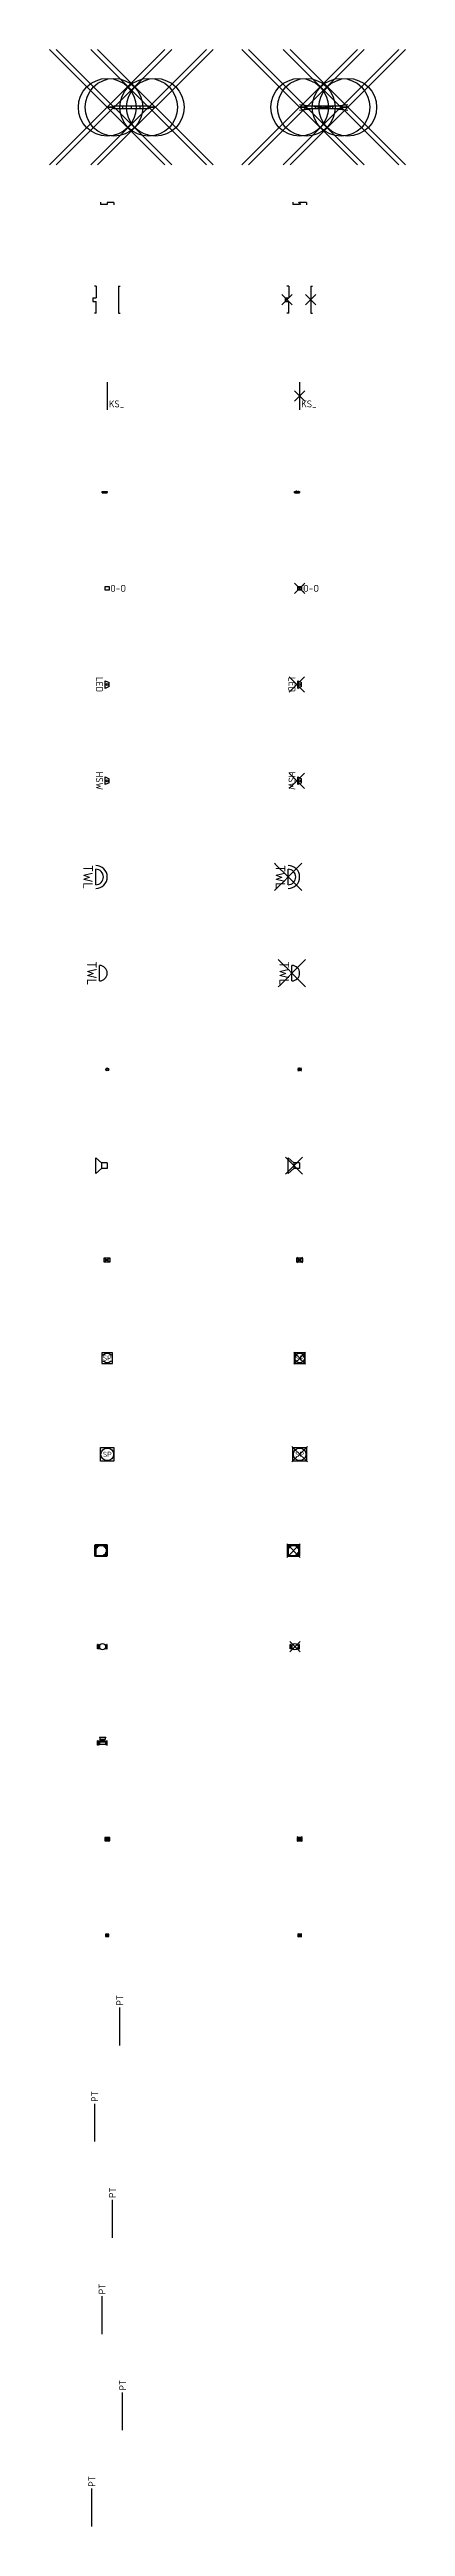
# Model space of a CAD drawing. Header units: metres. Extents: x -3 to 16, y 4 to 533.
# Drawn here: x -3 to 15.5, y 404.3 to 533 of the extents above; entities that cross this region are included whole.
import ezdxf

# ---------------------------------------------------------------- set-up
doc = ezdxf.new("R2010")
doc.units = ezdxf.units.M
doc.header["$PDMODE"] = 35
doc.header["$PDSIZE"] = 3
doc.styles.add('NLCS-ISO', font='NLCS-ISO.ttf')

# ---------------------------------------------------------------- blocks, each defined once
blk = doc.blocks.new('SIS-PUNTTONG_R100_LINKS')
blk.add_line((-0.8, -0.72), (-0.8, 1.25))
at = {"insert": (-0.8, 1.35), "char_height": 0.36, "attachment_point": 4, "rotation": 90, "line_spacing_factor": 0.85, "style": 'NLCS-ISO', "bg_fill": 3, "box_fill_scale": 1.0015, "bg_fill_color": 7, "bg_fill_transparency": 0}
blk.add_mtext('PT', dxfattribs=at)
blk = doc.blocks.new('SIS-PUNTTONG_R100_RECHTS')
blk.add_line((0.8, -0.72), (0.8, 1.25))
at = {"insert": (0.8, 1.35), "char_height": 0.36, "attachment_point": 4, "rotation": 90, "line_spacing_factor": 0.85, "style": 'NLCS-ISO', "bg_fill": 3, "box_fill_scale": 1.0015, "bg_fill_color": 7, "bg_fill_transparency": 0}
blk.add_mtext('PT', dxfattribs=at)
blk = doc.blocks.new('SIS-PUNTTONG_R25_LINKS')
blk.add_line((-0.27, -0.72), (-0.27, 1.25))
at = {"insert": (-0.27, 1.35), "char_height": 0.36, "attachment_point": 4, "rotation": 90, "line_spacing_factor": 0.85, "style": 'NLCS-ISO', "bg_fill": 3, "box_fill_scale": 1.0015, "bg_fill_color": 7, "bg_fill_transparency": 0}
blk.add_mtext('PT', dxfattribs=at)
blk = doc.blocks.new('SIS-PUNTTONG_R25_RECHTS')
blk.add_line((0.27, -0.72), (0.27, 1.25))
at = {"insert": (0.27, 1.35), "char_height": 0.36, "attachment_point": 4, "rotation": 90, "line_spacing_factor": 0.85, "style": 'NLCS-ISO', "bg_fill": 3, "box_fill_scale": 1.0015, "bg_fill_color": 7, "bg_fill_transparency": 0}
blk.add_mtext('PT', dxfattribs=at)
blk = doc.blocks.new('SIS-PUNTTONG_R50_LINKS')
blk.add_line((-0.65, -0.72), (-0.65, 1.25))
at = {"insert": (-0.65, 1.35), "char_height": 0.36, "attachment_point": 4, "rotation": 90, "line_spacing_factor": 0.85, "style": 'NLCS-ISO', "bg_fill": 3, "box_fill_scale": 1.0015, "bg_fill_color": 7, "bg_fill_transparency": 0}
blk.add_mtext('PT', dxfattribs=at)
blk = doc.blocks.new('SIS-PUNTTONG_R50_RECHTS')
blk.add_line((0.65, -0.72), (0.65, 1.25))
at = {"insert": (0.65, 1.35), "char_height": 0.36, "attachment_point": 4, "rotation": 90, "line_spacing_factor": 0.85, "style": 'NLCS-ISO', "bg_fill": 3, "box_fill_scale": 1.0015, "bg_fill_color": 7, "bg_fill_transparency": 0}
blk.add_mtext('PT', dxfattribs=at)
blk = doc.blocks.new('SIS-PUT_ONTSTOPPING_110MM')
for points in [[(-0.05, 0.03, 0.148069), (-0.06, 0, 0.148069), (-0.05, -0.03), (0, 0)], [(0, 0), (0.05, -0.03, 0.148069), (0.06, 0, 0.148069), (0.05, 0.03)]]:
    blk.add_hatch(color=256).paths.add_polyline_path(points)
for p, q in [((0.05, 0.03), (-0.05, -0.03)), ((-0.05, 0.03), (0.05, -0.03))]:
    blk.add_line(p, q)
at = {"flags": 128}
blk.add_lwpolyline([(-0.09, -0.06), (0.09, -0.06), (0.09, 0.06), (-0.09, 0.06)], close=True, dxfattribs=at)
blk.add_circle((0, 0), 0.0577)
blk = doc.blocks.new('SIS-PUT_ONTSTOPPING_160MM')
for points in [[(-0.07, 0.05, 0.148069), (-0.08, 0, 0.148069), (-0.07, -0.05), (0, 0)], [(0, 0), (0.07, -0.05, 0.148069), (0.08, 0, 0.148069), (0.07, 0.05)]]:
    blk.add_hatch(color=256).paths.add_polyline_path(points)
for p, q in [((0.07, 0.05), (-0.07, -0.05)), ((-0.07, 0.05), (0.07, -0.05))]:
    blk.add_line(p, q)
at = {"flags": 128}
blk.add_lwpolyline([(-0.13, -0.08), (0.13, -0.08), (0.13, 0.08), (-0.13, 0.08)], close=True, dxfattribs=at)
blk.add_circle((0, 0), 0.084)
blk = doc.blocks.new('SIS-PUT_PK315-D')
for p, q in [((-0.5, -0.11), (-0.5, 0.11)), ((-0.48, 0.11), (-0.5, 0.11)), ((-0.48, -0.11), (-0.48, 0.11)), ((-0.48, 0.11), (-0.46, 0.09)), ((-0.46, -0.09), (-0.46, 0.09)), ((-0.46, 0.09), (-0.41, 0.09)), ((-0.41, 0.3), (-0.08, 0.3)), ((-0.41, 0.3), (-0.41, 0.28)), ((-0.41, 0.28), (-0.08, 0.28)), ((-0.41, 0.09), (-0.41, -0.09)), ((-0.41, 0.09), (-0.4, 0.08)), ((-0.37, 0.08), (-0.4, 0.08)), ((-0.4, 0.08), (-0.4, -0.08)), ((-0.39, 0.28), (-0.39, 0.17)), ((-0.39, 0.17), (-0.11, 0.17)), ((-0.37, 0.08), (-0.37, 0.17)), ((-0.37, 0.08), (-0.36, 0.05)), ((-0.36, 0.1), (-0.14, 0.1)), ((-0.36, 0.1), (-0.14, 0.1)), ((-0.36, 0.05), (-0.13, 0.05)), ((-0.12, 0.08), (-0.13, 0.05)), ((-0.12, 0.08), (-0.12, 0.17)), ((-0.09, 0.08), (-0.12, 0.08)), ((-0.11, 0.28), (-0.11, 0.17)), ((-0.08, 0.09), (-0.09, 0.08)), ((-0.09, 0.08), (-0.09, -0.08)), ((-0.08, 0.3), (-0.08, 0.28)), ((-0.08, 0.09), (-0.08, -0.09)), ((-0.08, 0.09), (-0.04, 0.09)), ((-0.02, 0.11), (-0.04, 0.09)), ((-0.04, -0.09), (-0.04, 0.09)), ((-0.02, -0.11), (-0.02, 0.11)), ((0, 0.11), (-0.02, 0.11)), ((0, -0.11), (0, 0.11)), ((-0.48, -0.11), (-0.5, -0.11)), ((-0.48, -0.11), (-0.46, -0.09)), ((-0.46, -0.09), (-0.41, -0.09)), ((-0.41, -0.09), (-0.4, -0.08)), ((-0.09, -0.08), (-0.4, -0.08)), ((-0.08, -0.09), (-0.09, -0.08)), ((-0.08, -0.08), (-0.08, -0.09)), ((-0.08, -0.09), (-0.04, -0.09)), ((-0.02, -0.11), (-0.04, -0.09)), ((-0.02, -0.11), (0, -0.11))]:
    blk.add_line(p, q)
at = {"flags": 128}
for points in [[(-0.36, 0.1), (-0.36, 0.09), (-0.36, 0.07), (-0.36, 0.05)], [(-0.14, 0.1), (-0.13, 0.09), (-0.13, 0.07), (-0.13, 0.05)]]:
    blk.add_lwpolyline(points, dxfattribs=at)
at = {"extrusion": (0, 0, -1)}
blk.add_arc((0.25, 0.01), 0.146, 41.1121, 138.8879, dxfattribs=at)
blk = doc.blocks.new('SIS-PUT_PK315')
for p, q in [((-0.5, -0.11), (-0.5, 0.11)), ((-0.48, 0.11), (-0.5, 0.11)), ((-0.48, -0.11), (-0.48, 0.11)), ((-0.48, 0.11), (-0.46, 0.09)), ((-0.46, -0.09), (-0.46, 0.09)), ((-0.46, 0.09), (-0.41, 0.09)), ((-0.41, 0.09), (-0.41, -0.08)), ((-0.41, 0.09), (-0.4, 0.08)), ((-0.39, 0.08), (-0.4, 0.08)), ((-0.4, 0.08), (-0.4, 0.06)), ((-0.09, 0.08), (-0.1, 0.08)), ((-0.08, 0.09), (-0.09, 0.08)), ((-0.09, 0.08), (-0.09, 0.06)), ((-0.08, 0.09), (-0.08, -0.09)), ((-0.08, 0.09), (-0.04, 0.09)), ((-0.02, 0.11), (-0.04, 0.09)), ((-0.04, -0.09), (-0.04, 0.09)), ((-0.02, -0.11), (-0.02, 0.11)), ((0, 0.11), (-0.02, 0.11)), ((0, -0.11), (0, 0.11)), ((-0.48, -0.11), (-0.5, -0.11)), ((-0.48, -0.11), (-0.46, -0.09)), ((-0.46, -0.09), (-0.41, -0.09)), ((-0.41, -0.08), (-0.41, -0.09)), ((-0.41, -0.09), (-0.4, -0.08)), ((-0.4, -0.06), (-0.4, -0.08)), ((-0.39, -0.08), (-0.4, -0.08)), ((-0.09, -0.08), (-0.1, -0.08)), ((-0.09, -0.06), (-0.09, -0.08)), ((-0.08, -0.09), (-0.09, -0.08)), ((-0.08, -0.08), (-0.08, -0.09)), ((-0.08, -0.09), (-0.04, -0.09)), ((-0.02, -0.11), (-0.04, -0.09)), ((-0.02, -0.11), (0, -0.11))]:
    blk.add_line(p, q)
blk.add_circle((-0.25, 0), 0.165)
blk = doc.blocks.new('SIS-PUT_PK315_AFDICHTING')
for p, q in [((-0.64, 0.28), (-0.61, 0.32)), ((-0.64, -0.29), (-0.64, 0.28)), ((-0.61, 0.32), (-0.04, 0.32)), ((-0.58, 0.26), (-0.59, 0.27)), ((-0.05, 0.26), (-0.05, 0.27)), ((-0.04, 0.32), (0, 0.29)), ((0, 0.29), (0, -0.28)), ((-0.6, -0.32), (-0.64, -0.29)), ((-0.03, -0.32), (-0.6, -0.32)), ((-0.58, -0.27), (-0.59, -0.27)), ((-0.05, -0.27), (-0.05, -0.27)), ((0, -0.28), (-0.03, -0.32))]:
    blk.add_line(p, q)
at = {"flags": 128}
for points in [[(-0.05, 0.27), (-0.05, -0.27), (-0.59, -0.27), (-0.59, 0.27)], [(-0.56, 0.26), (-0.56, 0.24), (-0.58, 0.24), (-0.58, 0.26)], [(-0.05, 0.26), (-0.05, -0.27), (-0.58, -0.27), (-0.58, 0.26)], [(-0.56, 0.23), (-0.56, 0.2), (-0.58, 0.2), (-0.58, 0.23)], [(-0.56, 0.2), (-0.56, 0.17), (-0.58, 0.17), (-0.58, 0.2)], [(-0.56, 0.16), (-0.56, 0.14), (-0.58, 0.14), (-0.58, 0.16)], [(-0.56, 0.13), (-0.56, 0.1), (-0.58, 0.1), (-0.58, 0.13)], [(-0.52, 0.26), (-0.52, 0.24), (-0.55, 0.24), (-0.55, 0.26)], [(-0.52, 0.23), (-0.52, 0.2), (-0.55, 0.2), (-0.55, 0.23)], [(-0.52, 0.2), (-0.52, 0.17), (-0.55, 0.17), (-0.55, 0.2)], [(-0.52, 0.16), (-0.52, 0.14), (-0.55, 0.14), (-0.55, 0.16)], [(-0.49, 0.26), (-0.49, 0.24), (-0.52, 0.24), (-0.52, 0.26)], [(-0.49, 0.23), (-0.49, 0.2), (-0.52, 0.2), (-0.52, 0.23)], [(-0.46, 0.26), (-0.46, 0.24), (-0.48, 0.24), (-0.48, 0.26)], [(-0.46, 0.23), (-0.46, 0.2), (-0.48, 0.2), (-0.48, 0.23)], [(-0.16, 0.26), (-0.16, 0.24), (-0.18, 0.24), (-0.18, 0.26)], [(-0.12, 0.26), (-0.12, 0.24), (-0.15, 0.24), (-0.15, 0.26)], [(-0.12, 0.23), (-0.12, 0.2), (-0.15, 0.2), (-0.15, 0.23)], [(-0.09, 0.26), (-0.09, 0.24), (-0.11, 0.24), (-0.11, 0.26)], [(-0.09, 0.23), (-0.09, 0.2), (-0.11, 0.2), (-0.11, 0.23)], [(-0.09, 0.2), (-0.09, 0.17), (-0.11, 0.17), (-0.11, 0.2)], [(-0.06, 0.26), (-0.06, 0.24), (-0.08, 0.24), (-0.08, 0.26)], [(-0.06, 0.23), (-0.06, 0.2), (-0.08, 0.2), (-0.08, 0.23)], [(-0.06, 0.2), (-0.06, 0.17), (-0.08, 0.17), (-0.08, 0.2)], [(-0.06, 0.16), (-0.06, 0.14), (-0.08, 0.14), (-0.08, 0.16)], [(-0.06, 0.13), (-0.06, 0.1), (-0.08, 0.1), (-0.08, 0.13)], [(-0.16, -0.24), (-0.16, -0.26), (-0.18, -0.26), (-0.18, -0.24)], [(-0.12, -0.21), (-0.12, -0.23), (-0.15, -0.23), (-0.15, -0.21)], [(-0.12, -0.24), (-0.12, -0.26), (-0.15, -0.26), (-0.15, -0.24)], [(-0.09, -0.17), (-0.09, -0.2), (-0.11, -0.2), (-0.11, -0.17)], [(-0.09, -0.21), (-0.09, -0.23), (-0.11, -0.23), (-0.11, -0.21)], [(-0.09, -0.24), (-0.09, -0.26), (-0.11, -0.26), (-0.11, -0.24)], [(-0.06, -0.1), (-0.06, -0.13), (-0.08, -0.13), (-0.08, -0.1)], [(-0.06, -0.14), (-0.06, -0.16), (-0.08, -0.16), (-0.08, -0.14)], [(-0.06, -0.17), (-0.06, -0.2), (-0.08, -0.2), (-0.08, -0.17)], [(-0.06, -0.21), (-0.06, -0.23), (-0.08, -0.23), (-0.08, -0.21)], [(-0.06, -0.24), (-0.06, -0.26), (-0.08, -0.26), (-0.08, -0.24)]]:
    blk.add_lwpolyline(points, close=True, dxfattribs=at)
for points in [[(-0.43, 0.24), (-0.45, 0.24), (-0.45, 0.26), (-0.42, 0.26), (-0.42, 0.26)], [(-0.18, 0.21), (-0.18, 0.23), (-0.16, 0.23), (-0.16, 0.2), (-0.18, 0.2)], [(-0.16, 0.2), (-0.16, 0.2), (-0.16, 0.19)], [(-0.15, 0.18), (-0.15, 0.2), (-0.12, 0.2), (-0.12, 0.17), (-0.14, 0.17)], [(-0.13, 0.16), (-0.12, 0.16), (-0.12, 0.16)], [(-0.11, 0.14), (-0.11, 0.16), (-0.09, 0.16), (-0.09, 0.14), (-0.11, 0.14)], [(-0.1, 0.13), (-0.09, 0.13), (-0.09, 0.1), (-0.09, 0.1)], [(-0.08, 0.08), (-0.08, 0.1), (-0.06, 0.1), (-0.06, 0.07), (-0.08, 0.07)], [(-0.08, 0.06), (-0.06, 0.06), (-0.06, 0.04), (-0.07, 0.04)], [(-0.07, 0.03), (-0.06, 0.03), (-0.06, 0), (-0.07, 0)], [(-0.17, -0.21), (-0.16, -0.21), (-0.16, -0.23), (-0.18, -0.23), (-0.18, -0.21)], [(-0.13, -0.17), (-0.12, -0.17), (-0.12, -0.2), (-0.15, -0.2), (-0.15, -0.19)], [(-0.12, -0.16), (-0.12, -0.16), (-0.13, -0.16)], [(-0.11, -0.14), (-0.09, -0.14), (-0.09, -0.16), (-0.11, -0.16), (-0.11, -0.15)], [(-0.09, -0.1), (-0.09, -0.13), (-0.1, -0.13)], [(-0.08, -0.07), (-0.06, -0.07), (-0.06, -0.1), (-0.08, -0.1), (-0.08, -0.08)], [(-0.07, 0), (-0.06, 0), (-0.06, -0.03), (-0.07, -0.03)], [(-0.07, -0.04), (-0.06, -0.04), (-0.06, -0.06), (-0.07, -0.06)]]:
    blk.add_lwpolyline(points, dxfattribs=at)
blk = doc.blocks.new('SIS-PUT_SCHOUW_EK288_700X700')
at = {"flags": 128}
blk.add_lwpolyline([(-0.35, 0.35), (0.35, 0.35), (0.35, -0.35), (-0.35, -0.35)], close=True, dxfattribs=at)
blk.add_circle((0, 0), 0.325)
at = {"insert": (0, 0), "char_height": 0.26, "attachment_point": 5, "line_spacing_factor": 0.85, "style": 'NLCS-ISO', "bg_fill": 3, "box_fill_scale": 1, "bg_fill_color": 7, "bg_fill_transparency": 0}
blk.add_mtext('SP', dxfattribs=at)
blk = doc.blocks.new('SIS-PUT_SCHOUW_EK358_550X550')
at = {"flags": 128}
blk.add_lwpolyline([(-0.28, -0.28), (0.28, -0.28), (0.28, 0.28), (-0.28, 0.28)], close=True, dxfattribs=at)
blk.add_circle((0, 0), 0.25)
at = {"insert": (0, 0), "char_height": 0.26, "attachment_point": 5, "line_spacing_factor": 0.85, "style": 'NLCS-ISO', "bg_fill": 3, "box_fill_scale": 1, "bg_fill_color": 7, "bg_fill_transparency": 0}
blk.add_mtext('SP', dxfattribs=at)
blk = doc.blocks.new('SIS-RAILAANSLUITBAK')
for p, q in [((-0.17, 0.19), (0.16, 0)), ((0.16, 0.19), (-0.17, 0))]:
    blk.add_line(p, q)
at = {"flags": 128}
blk.add_lwpolyline([(-0.17, 0), (0.16, 0), (0.16, 0.19), (-0.17, 0.19)], close=True, dxfattribs=at)
blk = doc.blocks.new('SIS-SEIN_TWI_AKOESTISCHSIGNAALGEVER-SO')
for p, q in [((-0.6, -0.4), (-0.6, 0.4)), ((-0.3, 0.15), (-0.6, 0.4)), ((0, 0.15), (-0.3, 0.15)), ((-0.3, 0.15), (-0.3, -0.15)), ((0, 0.15), (0, -0.15)), ((-0.3, -0.15), (-0.6, -0.4)), ((0, -0.15), (-0.3, -0.15))]:
    blk.add_line(p, q)
blk = doc.blocks.new('SIS-SEIN_TWI_MAST')
for radius in [0.075, 0.05]:
    blk.add_circle((0, 0), radius)
blk = doc.blocks.new('SIS-SEIN_TWI_VOETGANGER-SO')
at = {"insert": (-0.55, 0), "char_height": 0.5, "attachment_point": 2, "rotation": 270, "line_spacing_factor": 0.85, "style": 'NLCS-ISO', "bg_fill": 3, "box_fill_scale": 1.1, "bg_fill_color": 7, "bg_fill_transparency": 0}
blk.add_mtext('TWL', dxfattribs=at)
blk.add_line((-0.4, -0.4), (-0.4, 0.4))
blk.add_arc((-0.4, 0), 0.4, 270, 90)
blk = doc.blocks.new('SIS-SEIN_TWI_WEGVERKEER-SO')
blk.add_line((-0.6, -0.4), (-0.6, 0.4))
for radius in [0.6, 0.4]:
    blk.add_arc((-0.6, 0), radius, 270, 90)
at = {"insert": (-0.75, 0), "char_height": 0.5, "attachment_point": 2, "rotation": 270, "line_spacing_factor": 0.85, "style": 'NLCS-ISO', "bg_fill": 3, "box_fill_scale": 1.1, "bg_fill_color": 7, "bg_fill_transparency": 0}
blk.add_mtext('TWL', dxfattribs=at)
blk = doc.blocks.new('SIS-SEIN_WISSELSTANDSAANWIJZER_01')
blk.add_circle((0, 0), 0.05)
at = {"insert": (-0.225, 0), "char_height": 0.36, "attachment_point": 2, "rotation": 270, "line_spacing_factor": 0.85, "style": 'NLCS-ISO', "bg_fill": 3, "box_fill_scale": 1.001, "bg_fill_color": 7, "bg_fill_transparency": 0}
blk.add_mtext('HSW', dxfattribs=at)
for p, q in [((-0.1, -0.2), (-0.1, 0.2)), ((-0.1, 0.2), (0.1, 0.1)), ((0.1, -0.1), (0.1, 0.1)), ((0.1, -0.1), (-0.1, -0.2))]:
    blk.add_line(p, q)
blk = doc.blocks.new('SIS-SEIN_WISSELSTANDSAANWIJZER_02')
blk.add_circle((0, 0), 0.05)
at = {"insert": (-0.225, 0), "char_height": 0.36, "attachment_point": 2, "rotation": 270, "line_spacing_factor": 0.85, "style": 'NLCS-ISO', "bg_fill": 3, "box_fill_scale": 1.001, "bg_fill_color": 7, "bg_fill_transparency": 0}
blk.add_mtext('LED', dxfattribs=at)
for p, q in [((-0.1, -0.2), (-0.1, 0.2)), ((-0.1, 0.2), (0.1, 0.1)), ((0.1, -0.1), (0.1, 0.1)), ((0.1, -0.1), (-0.1, -0.2))]:
    blk.add_line(p, q)
blk = doc.blocks.new('SIS-SPOORSTROOMLOOPKAST')
at = {"flags": 128}
blk.add_lwpolyline([(-0.1, 0.1), (0.1, 0.1), (0.1, -0.1), (-0.1, -0.1)], close=True, dxfattribs=at)
at = {"insert": (0.15, 0), "char_height": 0.36, "attachment_point": 4, "line_spacing_factor": 0.85, "style": 'NLCS-ISO', "bg_fill": 3, "box_fill_scale": 1.0015, "bg_fill_color": 7, "bg_fill_transparency": 0}
blk.add_mtext('O-O', dxfattribs=at)
blk = doc.blocks.new('SIS-VERBINDER_EINDVERBINDER')
h = blk.add_hatch(color=256)
edge = h.paths.add_edge_path(flags=0)
edge.add_arc((0.01, 0.04), 0.003, 0, 360)
h = blk.add_hatch(color=256)
edge = h.paths.add_edge_path(flags=0)
edge.add_arc((0.01, -0.04), 0.003, 0, 360)
for p, q in [((-0.26, -0.04), (-0.26, 0.04)), ((-0.26, 0.04), (-0.01, 0.04)), ((0.01, -0.04), (-0.01, 0.04)), ((-0.01, -0.04), (0.01, 0.04)), ((-0.26, -0.04), (-0.01, -0.04))]:
    blk.add_line(p, q)
blk = doc.blocks.new('SIS-VERBINDER_KORTSLUITER')
blk.add_line((0, 0.72), (0, -0.72))
at = {"insert": (0.09, -0.63), "char_height": 0.36, "attachment_point": 7, "line_spacing_factor": 0.85, "style": 'NLCS-ISO', "bg_fill": 3, "box_fill_scale": 1.0015, "bg_fill_color": 7, "bg_fill_transparency": 0}
blk.add_mtext('KS_', dxfattribs=at)
blk = doc.blocks.new('SIS-VERBINDER_KORTSLUITER_HW61')
for p, q in [((-0.75, 0.1), (-0.75, -0.1)), ((-0.75, 0.1), (-0.57, 0.1)), ((-0.57, 0.7), (-0.67, 0.7)), ((-0.57, 0.7), (-0.57, 0.1)), ((0.58, 0.7), (0.58, -0.7)), ((0.58, 0.7), (0.67, 0.7)), ((-0.75, -0.1), (-0.57, -0.1)), ((-0.57, -0.7), (-0.67, -0.7)), ((-0.57, -0.7), (-0.57, -0.1)), ((0.58, -0.7), (0.67, -0.7))]:
    blk.add_line(p, q)
blk = doc.blocks.new('SIS-VERBINDER_S VERBINDER')
h = blk.add_hatch(color=256)
edge = h.paths.add_edge_path(flags=0)
edge.add_arc((-0.34, 0.07), 0.01, 0, 360)
h = blk.add_hatch(color=256)
edge = h.paths.add_edge_path(flags=0)
edge.add_arc((-0.34, -0.07), 0.01, 0, 360)
for p, q in [((-0.35, 0.07), (-0.35, -0.05)), ((0, 0.05), (0, -0.05)), ((0.35, 0.05), (0, 0.05)), ((0.35, 0.05), (0.35, -0.07)), ((0, -0.05), (-0.35, -0.05))]:
    blk.add_line(p, q)
blk = doc.blocks.new('SIS-VERWARMINGSELEMENT')
for p, q in [((350, 0), (0, 0)), ((0, 0), (350, 0)), ((800, 75), (800, -75)), ((1250, 75), (1250, -75)), ((1700, 75), (1700, -75)), ((2150, 0), (2500, 0)), ((2500, 0), (2150, 0))]:
    blk.add_line(p, q)
at = {"flags": 128}
blk.add_lwpolyline([(350, 75), (2150, 75), (2150, -75), (350, -75)], close=True, dxfattribs=at)
for p in [(0, 0), (350, 0), (2150, 0), (2500, 0)]:
    blk.add_point(p)
blk = doc.blocks.new('V-SIS-PUT_ONTSTOPPING_110MM')
for points in [[(-0.05, 0.03, 0.148069), (-0.06, 0, 0.148069), (-0.05, -0.03), (0, 0)], [(0, 0), (0.05, -0.03, 0.148069), (0.06, 0, 0.148069), (0.05, 0.03)]]:
    blk.add_hatch(color=256).paths.add_polyline_path(points)
for p, q in [((-0.09, -0.09), (0.09, 0.09)), ((0.09, -0.09), (-0.09, 0.09)), ((0.05, 0.03), (-0.05, -0.03)), ((-0.05, 0.03), (0.05, -0.03))]:
    blk.add_line(p, q)
at = {"flags": 128}
blk.add_lwpolyline([(-0.09, -0.06), (0.09, -0.06), (0.09, 0.06), (-0.09, 0.06)], close=True, dxfattribs=at)
blk.add_circle((0, 0), 0.0577)
blk = doc.blocks.new('V-SIS-PUT_ONTSTOPPING_160MM')
for points in [[(-0.07, 0.05, 0.148069), (-0.08, 0, 0.148069), (-0.07, -0.05), (0, 0)], [(0, 0), (0.07, -0.05, 0.148069), (0.08, 0, 0.148069), (0.07, 0.05)]]:
    blk.add_hatch(color=256).paths.add_polyline_path(points)
for p, q in [((-0.13, -0.13), (0.13, 0.13)), ((0.13, -0.13), (-0.13, 0.13)), ((0.07, 0.05), (-0.07, -0.05)), ((-0.07, 0.05), (0.07, -0.05))]:
    blk.add_line(p, q)
at = {"flags": 128}
blk.add_lwpolyline([(-0.13, -0.08), (0.13, -0.08), (0.13, 0.08), (-0.13, 0.08)], close=True, dxfattribs=at)
blk.add_circle((0, 0), 0.084)
blk = doc.blocks.new('V-SIS-PUT_PK315')
for p, q in [((-0.51, -0.27), (0.02, 0.27)), ((0.02, -0.27), (-0.51, 0.27)), ((-0.5, -0.11), (-0.5, 0.11)), ((-0.48, 0.11), (-0.5, 0.11)), ((-0.48, -0.11), (-0.48, 0.11)), ((-0.48, 0.11), (-0.46, 0.09)), ((-0.46, -0.09), (-0.46, 0.09)), ((-0.46, 0.09), (-0.41, 0.09)), ((-0.41, 0.09), (-0.41, -0.08)), ((-0.41, 0.09), (-0.4, 0.08)), ((-0.39, 0.08), (-0.4, 0.08)), ((-0.4, 0.08), (-0.4, 0.06)), ((-0.09, 0.08), (-0.1, 0.08)), ((-0.08, 0.09), (-0.09, 0.08)), ((-0.09, 0.08), (-0.09, 0.06)), ((-0.08, 0.09), (-0.08, -0.09)), ((-0.08, 0.09), (-0.04, 0.09)), ((-0.02, 0.11), (-0.04, 0.09)), ((-0.04, -0.09), (-0.04, 0.09)), ((-0.02, -0.11), (-0.02, 0.11)), ((0, 0.11), (-0.02, 0.11)), ((0, -0.11), (0, 0.11)), ((-0.48, -0.11), (-0.5, -0.11)), ((-0.48, -0.11), (-0.46, -0.09)), ((-0.46, -0.09), (-0.41, -0.09)), ((-0.41, -0.08), (-0.41, -0.09)), ((-0.41, -0.09), (-0.4, -0.08)), ((-0.4, -0.06), (-0.4, -0.08)), ((-0.39, -0.08), (-0.4, -0.08)), ((-0.09, -0.08), (-0.1, -0.08)), ((-0.09, -0.06), (-0.09, -0.08)), ((-0.08, -0.09), (-0.09, -0.08)), ((-0.08, -0.08), (-0.08, -0.09)), ((-0.08, -0.09), (-0.04, -0.09)), ((-0.02, -0.11), (-0.04, -0.09)), ((-0.02, -0.11), (0, -0.11))]:
    blk.add_line(p, q)
blk.add_circle((-0.25, 0), 0.165)
blk = doc.blocks.new('V-SIS-PUT_PK315_AFDICHTING')
for p, q in [((-0.67, -0.36), (0.03, 0.35)), ((0.03, -0.36), (-0.67, 0.35)), ((-0.64, 0.28), (-0.61, 0.32)), ((-0.64, -0.29), (-0.64, 0.28)), ((-0.61, 0.32), (-0.04, 0.32)), ((-0.58, 0.26), (-0.59, 0.27)), ((-0.05, 0.26), (-0.05, 0.27)), ((-0.04, 0.32), (0, 0.29)), ((0, 0.29), (0, -0.28)), ((-0.6, -0.32), (-0.64, -0.29)), ((-0.03, -0.32), (-0.6, -0.32)), ((-0.58, -0.27), (-0.59, -0.27)), ((-0.05, -0.27), (-0.05, -0.27)), ((0, -0.28), (-0.03, -0.32))]:
    blk.add_line(p, q)
at = {"flags": 128}
for points in [[(-0.05, 0.27), (-0.05, -0.27), (-0.59, -0.27), (-0.59, 0.27)], [(-0.56, 0.26), (-0.56, 0.24), (-0.58, 0.24), (-0.58, 0.26)], [(-0.05, 0.26), (-0.05, -0.27), (-0.58, -0.27), (-0.58, 0.26)], [(-0.56, 0.23), (-0.56, 0.2), (-0.58, 0.2), (-0.58, 0.23)], [(-0.56, 0.2), (-0.56, 0.17), (-0.58, 0.17), (-0.58, 0.2)], [(-0.56, 0.16), (-0.56, 0.14), (-0.58, 0.14), (-0.58, 0.16)], [(-0.56, 0.13), (-0.56, 0.1), (-0.58, 0.1), (-0.58, 0.13)], [(-0.52, 0.26), (-0.52, 0.24), (-0.55, 0.24), (-0.55, 0.26)], [(-0.52, 0.23), (-0.52, 0.2), (-0.55, 0.2), (-0.55, 0.23)], [(-0.52, 0.2), (-0.52, 0.17), (-0.55, 0.17), (-0.55, 0.2)], [(-0.52, 0.16), (-0.52, 0.14), (-0.55, 0.14), (-0.55, 0.16)], [(-0.49, 0.26), (-0.49, 0.24), (-0.52, 0.24), (-0.52, 0.26)], [(-0.49, 0.23), (-0.49, 0.2), (-0.52, 0.2), (-0.52, 0.23)], [(-0.46, 0.26), (-0.46, 0.24), (-0.48, 0.24), (-0.48, 0.26)], [(-0.46, 0.23), (-0.46, 0.2), (-0.48, 0.2), (-0.48, 0.23)], [(-0.16, 0.26), (-0.16, 0.24), (-0.18, 0.24), (-0.18, 0.26)], [(-0.12, 0.26), (-0.12, 0.24), (-0.15, 0.24), (-0.15, 0.26)], [(-0.12, 0.23), (-0.12, 0.2), (-0.15, 0.2), (-0.15, 0.23)], [(-0.09, 0.26), (-0.09, 0.24), (-0.11, 0.24), (-0.11, 0.26)], [(-0.09, 0.23), (-0.09, 0.2), (-0.11, 0.2), (-0.11, 0.23)], [(-0.09, 0.2), (-0.09, 0.17), (-0.11, 0.17), (-0.11, 0.2)], [(-0.06, 0.26), (-0.06, 0.24), (-0.08, 0.24), (-0.08, 0.26)], [(-0.06, 0.23), (-0.06, 0.2), (-0.08, 0.2), (-0.08, 0.23)], [(-0.06, 0.2), (-0.06, 0.17), (-0.08, 0.17), (-0.08, 0.2)], [(-0.06, 0.16), (-0.06, 0.14), (-0.08, 0.14), (-0.08, 0.16)], [(-0.06, 0.13), (-0.06, 0.1), (-0.08, 0.1), (-0.08, 0.13)], [(-0.16, -0.24), (-0.16, -0.26), (-0.18, -0.26), (-0.18, -0.24)], [(-0.12, -0.21), (-0.12, -0.23), (-0.15, -0.23), (-0.15, -0.21)], [(-0.12, -0.24), (-0.12, -0.26), (-0.15, -0.26), (-0.15, -0.24)], [(-0.09, -0.17), (-0.09, -0.2), (-0.11, -0.2), (-0.11, -0.17)], [(-0.09, -0.21), (-0.09, -0.23), (-0.11, -0.23), (-0.11, -0.21)], [(-0.09, -0.24), (-0.09, -0.26), (-0.11, -0.26), (-0.11, -0.24)], [(-0.06, -0.1), (-0.06, -0.13), (-0.08, -0.13), (-0.08, -0.1)], [(-0.06, -0.14), (-0.06, -0.16), (-0.08, -0.16), (-0.08, -0.14)], [(-0.06, -0.17), (-0.06, -0.2), (-0.08, -0.2), (-0.08, -0.17)], [(-0.06, -0.21), (-0.06, -0.23), (-0.08, -0.23), (-0.08, -0.21)], [(-0.06, -0.24), (-0.06, -0.26), (-0.08, -0.26), (-0.08, -0.24)]]:
    blk.add_lwpolyline(points, close=True, dxfattribs=at)
for points in [[(-0.43, 0.24), (-0.45, 0.24), (-0.45, 0.26), (-0.42, 0.26), (-0.42, 0.26)], [(-0.18, 0.21), (-0.18, 0.23), (-0.16, 0.23), (-0.16, 0.2), (-0.18, 0.2)], [(-0.16, 0.2), (-0.16, 0.2), (-0.16, 0.19)], [(-0.15, 0.18), (-0.15, 0.2), (-0.12, 0.2), (-0.12, 0.17), (-0.14, 0.17)], [(-0.13, 0.16), (-0.12, 0.16), (-0.12, 0.16)], [(-0.11, 0.14), (-0.11, 0.16), (-0.09, 0.16), (-0.09, 0.14), (-0.11, 0.14)], [(-0.1, 0.13), (-0.09, 0.13), (-0.09, 0.1), (-0.09, 0.1)], [(-0.08, 0.08), (-0.08, 0.1), (-0.06, 0.1), (-0.06, 0.07), (-0.08, 0.07)], [(-0.08, 0.06), (-0.06, 0.06), (-0.06, 0.04), (-0.07, 0.04)], [(-0.07, 0.03), (-0.06, 0.03), (-0.06, 0), (-0.07, 0)], [(-0.17, -0.21), (-0.16, -0.21), (-0.16, -0.23), (-0.18, -0.23), (-0.18, -0.21)], [(-0.13, -0.17), (-0.12, -0.17), (-0.12, -0.2), (-0.15, -0.2), (-0.15, -0.19)], [(-0.12, -0.16), (-0.12, -0.16), (-0.13, -0.16)], [(-0.11, -0.14), (-0.09, -0.14), (-0.09, -0.16), (-0.11, -0.16), (-0.11, -0.15)], [(-0.09, -0.1), (-0.09, -0.13), (-0.1, -0.13)], [(-0.08, -0.07), (-0.06, -0.07), (-0.06, -0.1), (-0.08, -0.1), (-0.08, -0.08)], [(-0.07, 0), (-0.06, 0), (-0.06, -0.03), (-0.07, -0.03)], [(-0.07, -0.04), (-0.06, -0.04), (-0.06, -0.06), (-0.07, -0.06)]]:
    blk.add_lwpolyline(points, dxfattribs=at)
blk = doc.blocks.new('V-SIS-PUT_SCHOUW_EK288_700X700')
at = {"insert": (0, 0), "char_height": 0.26, "attachment_point": 5, "line_spacing_factor": 0.85, "style": 'NLCS-ISO', "bg_fill": 3, "box_fill_scale": 1, "bg_fill_color": 7, "bg_fill_transparency": 0}
blk.add_mtext('SP', dxfattribs=at)
for p, q in [((-0.4, -0.4), (0.4, 0.4)), ((0.4, -0.4), (-0.4, 0.4))]:
    blk.add_line(p, q)
at = {"flags": 128}
blk.add_lwpolyline([(-0.35, 0.35), (0.35, 0.35), (0.35, -0.35), (-0.35, -0.35)], close=True, dxfattribs=at)
blk.add_circle((0, 0), 0.325)
blk = doc.blocks.new('V-SIS-PUT_SCHOUW_EK358_550X550')
at = {"insert": (0, 0), "char_height": 0.26, "attachment_point": 5, "line_spacing_factor": 0.85, "style": 'NLCS-ISO', "bg_fill": 3, "box_fill_scale": 1, "bg_fill_color": 7, "bg_fill_transparency": 0}
blk.add_mtext('SP', dxfattribs=at)
for p, q in [((-0.31, -0.31), (0.31, 0.31)), ((0.31, -0.31), (-0.31, 0.31))]:
    blk.add_line(p, q)
at = {"flags": 128}
blk.add_lwpolyline([(-0.28, -0.28), (0.28, -0.28), (0.28, 0.28), (-0.28, 0.28)], close=True, dxfattribs=at)
blk.add_circle((0, 0), 0.25)
blk = doc.blocks.new('V-SIS-RAILAANSLUITBAK')
for p, q in [((-0.17, 0.19), (0.16, 0)), ((0.16, 0.19), (-0.17, 0)), ((-0.14, -0.05), (0.14, 0.24)), ((0.14, -0.05), (-0.14, 0.24))]:
    blk.add_line(p, q)
at = {"flags": 128}
blk.add_lwpolyline([(-0.17, 0), (0.16, 0), (0.16, 0.19), (-0.17, 0.19)], close=True, dxfattribs=at)
blk = doc.blocks.new('V-SIS-SEIN_TWI_AKOESTISCHSIGNAALGEVER-SO')
for p, q in [((-0.74, -0.44), (0.14, 0.44)), ((0.14, -0.44), (-0.74, 0.44)), ((-0.6, -0.4), (-0.6, 0.4)), ((-0.3, 0.15), (-0.6, 0.4)), ((0, 0.15), (-0.3, 0.15)), ((-0.3, 0.15), (-0.3, -0.15)), ((0, 0.15), (0, -0.15)), ((-0.3, -0.15), (-0.6, -0.4)), ((0, -0.15), (-0.3, -0.15))]:
    blk.add_line(p, q)
blk = doc.blocks.new('V-SIS-SEIN_TWI_MAST')
for p, q in [((0.09, -0.09), (-0.09, 0.09)), ((-0.09, -0.09), (0.09, 0.09))]:
    blk.add_line(p, q)
for radius in [0.075, 0.05]:
    blk.add_circle((0, 0), radius)
blk = doc.blocks.new('V-SIS-SEIN_TWI_VOETGANGER-SO')
at = {"insert": (-0.55, 0), "char_height": 0.5, "attachment_point": 2, "rotation": 270, "line_spacing_factor": 0.85, "style": 'NLCS-ISO', "bg_fill": 3, "box_fill_scale": 1.1, "bg_fill_color": 7, "bg_fill_transparency": 0}
blk.add_mtext('TWL', dxfattribs=at)
for p, q in [((-1.11, -0.71), (0.31, 0.71)), ((0.31, -0.71), (-1.11, 0.71)), ((-0.4, -0.4), (-0.4, 0.4))]:
    blk.add_line(p, q)
blk.add_arc((-0.4, 0), 0.4, 270, 90)
blk = doc.blocks.new('V-SIS-SEIN_TWI_WEGVERKEER-SO')
blk.add_line((-0.6, -0.4), (-0.6, 0.4))
for radius in [0.6, 0.4]:
    blk.add_arc((-0.6, 0), radius, 270, 90)
at = {"insert": (-0.75, 0), "char_height": 0.5, "attachment_point": 2, "rotation": 270, "line_spacing_factor": 0.85, "style": 'NLCS-ISO', "bg_fill": 3, "box_fill_scale": 1.1, "bg_fill_color": 7, "bg_fill_transparency": 0}
blk.add_mtext('TWL', dxfattribs=at)
for p, q in [((-1.31, -0.71), (0.11, 0.71)), ((0.11, -0.71), (-1.31, 0.71))]:
    blk.add_line(p, q)
blk = doc.blocks.new('V-SIS-SEIN_WISSELSTANDSAANWIJZER_01')
blk.add_circle((0, 0), 0.05)
at = {"insert": (-0.22, 0), "char_height": 0.36, "attachment_point": 2, "rotation": 270, "line_spacing_factor": 0.85, "style": 'NLCS-ISO', "bg_fill": 3, "box_fill_scale": 1.001, "bg_fill_color": 7, "bg_fill_transparency": 0}
blk.add_mtext('HSW', dxfattribs=at)
for p, q in [((-0.55, -0.4), (0.25, 0.4)), ((0.25, -0.4), (-0.55, 0.4)), ((-0.1, -0.2), (-0.1, 0.2)), ((-0.1, 0.2), (0.1, 0.1)), ((0.1, -0.1), (0.1, 0.1)), ((0.1, -0.1), (-0.1, -0.2))]:
    blk.add_line(p, q)
blk = doc.blocks.new('V-SIS-SEIN_WISSELSTANDSAANWIJZER_02')
blk.add_circle((0, 0), 0.05)
at = {"insert": (-0.22, 0), "char_height": 0.36, "attachment_point": 2, "rotation": 270, "line_spacing_factor": 0.85, "style": 'NLCS-ISO', "bg_fill": 3, "box_fill_scale": 1.001, "bg_fill_color": 7, "bg_fill_transparency": 0}
blk.add_mtext('LED', dxfattribs=at)
for p, q in [((-0.55, -0.4), (0.25, 0.4)), ((0.25, -0.4), (-0.55, 0.4)), ((-0.1, -0.2), (-0.1, 0.2)), ((-0.1, 0.2), (0.1, 0.1)), ((0.1, -0.1), (0.1, 0.1)), ((0.1, -0.1), (-0.1, -0.2))]:
    blk.add_line(p, q)
blk = doc.blocks.new('V-SIS-SPOORSTROOMLOOPKAST')
at = {"flags": 128}
blk.add_lwpolyline([(-0.1, 0.1), (0.1, 0.1), (0.1, -0.1), (-0.1, -0.1)], close=True, dxfattribs=at)
at = {"insert": (0.18, 0), "char_height": 0.36, "attachment_point": 4, "line_spacing_factor": 0.85, "style": 'NLCS-ISO', "bg_fill": 3, "box_fill_scale": 1.0015, "bg_fill_color": 7, "bg_fill_transparency": 0}
blk.add_mtext('O-O', dxfattribs=at)
for p, q in [((0.27, -0.27), (-0.26, 0.27)), ((-0.26, -0.27), (0.27, 0.27))]:
    blk.add_line(p, q)
blk = doc.blocks.new('V-SIS-VERBINDER_EINDVERBINDER')
h = blk.add_hatch(color=256)
edge = h.paths.add_edge_path(flags=0)
edge.add_arc((0.01, 0.04), 0.003, 0, 360)
h = blk.add_hatch(color=256)
edge = h.paths.add_edge_path(flags=0)
edge.add_arc((0.01, -0.04), 0.003, 0, 360)
for p, q in [((-0.26, -0.04), (-0.26, 0.04)), ((-0.26, 0.04), (-0.01, 0.04)), ((-0.19, -0.06), (-0.06, 0.06)), ((-0.06, -0.06), (-0.19, 0.06)), ((0.01, -0.04), (-0.01, 0.04)), ((-0.01, -0.04), (0.01, 0.04)), ((-0.26, -0.04), (-0.01, -0.04))]:
    blk.add_line(p, q)
blk = doc.blocks.new('V-SIS-VERBINDER_KORTSLUITER')
blk.add_line((0, 0.72), (0, -0.72))
at = {"insert": (0.09, -0.63), "char_height": 0.36, "attachment_point": 7, "line_spacing_factor": 0.85, "style": 'NLCS-ISO', "bg_fill": 3, "box_fill_scale": 1.0015, "bg_fill_color": 7, "bg_fill_transparency": 0}
blk.add_mtext('KS_', dxfattribs=at)
for p, q in [((-0.27, -0.27), (0.27, 0.27)), ((0.27, -0.27), (-0.27, 0.27))]:
    blk.add_line(p, q)
blk = doc.blocks.new('V-SIS-VERBINDER_KORTSLUITER_HW61')
for p, q in [((-0.39, -0.27), (-0.93, 0.27)), ((-0.93, -0.27), (-0.39, 0.27)), ((-0.75, 0.1), (-0.75, -0.1)), ((-0.75, 0.1), (-0.57, 0.1)), ((-0.57, 0.7), (-0.67, 0.7)), ((-0.57, 0.7), (-0.57, 0.1)), ((0.31, -0.27), (0.84, 0.27)), ((0.84, -0.27), (0.31, 0.27)), ((0.58, 0.7), (0.58, -0.7)), ((0.58, 0.7), (0.67, 0.7)), ((-0.75, -0.1), (-0.57, -0.1)), ((-0.57, -0.7), (-0.67, -0.7)), ((-0.57, -0.7), (-0.57, -0.1)), ((0.58, -0.7), (0.67, -0.7))]:
    blk.add_line(p, q)
blk = doc.blocks.new('V-SIS-VERBINDER_S VERBINDER')
h = blk.add_hatch(color=256)
edge = h.paths.add_edge_path(flags=0)
edge.add_arc((-0.34, 0.07), 0.01, 0, 360)
h = blk.add_hatch(color=256)
edge = h.paths.add_edge_path(flags=0)
edge.add_arc((-0.34, -0.07), 0.01, 0, 360)
for p, q in [((-0.35, 0.07), (-0.35, -0.05)), ((-0.06, -0.06), (0.06, 0.06)), ((0.06, -0.06), (-0.06, 0.06)), ((0, 0.05), (0, -0.05)), ((0.35, 0.05), (0, 0.05)), ((0.35, 0.05), (0.35, -0.07)), ((0, -0.05), (-0.35, -0.05))]:
    blk.add_line(p, q)
blk = doc.blocks.new('V-SIS-VERWARMINGSELEMENT')
for p, q in [((0, 150), (2500, -150)), ((0, -150), (2500, 150)), ((350, 0), (0, 0)), ((0, 0), (350, 0)), ((800, 75), (800, -75)), ((1250, 75), (1250, -75)), ((1700, 75), (1700, -75)), ((2150, 0), (2500, 0)), ((2500, 0), (2150, 0))]:
    blk.add_line(p, q)
at = {"flags": 128}
blk.add_lwpolyline([(350, 75), (2150, 75), (2150, -75), (350, -75)], close=True, dxfattribs=at)
for p in [(0, 0), (350, 0), (2150, 0), (2500, 0)]:
    blk.add_point(p)

msp = doc.modelspace()

# ---------------------------------------------------------------- block references
at = {"xscale": 0.001, "yscale": 0.001, "zscale": 0.001}
for name, p in [('SIS-VERWARMINGSELEMENT', (0, 530)), ('V-SIS-VERWARMINGSELEMENT', (10, 530))]:
    msp.add_blockref(name, p, dxfattribs=at)
for name, p in [('SIS-VERBINDER_S VERBINDER', (0, 525)), ('V-SIS-VERBINDER_S VERBINDER', (10, 525)), ('SIS-VERBINDER_KORTSLUITER_HW61', (0, 520)), ('V-SIS-VERBINDER_KORTSLUITER_HW61', (10, 520)), ('SIS-VERBINDER_KORTSLUITER', (0, 515)), ('V-SIS-VERBINDER_KORTSLUITER', (10, 515)), ('SIS-VERBINDER_EINDVERBINDER', (0, 510)), ('V-SIS-VERBINDER_EINDVERBINDER', (10, 510)), ('SIS-SPOORSTROOMLOOPKAST', (0, 505)), ('V-SIS-SPOORSTROOMLOOPKAST', (10, 505)), ('SIS-SEIN_WISSELSTANDSAANWIJZER_02', (0, 500)), ('V-SIS-SEIN_WISSELSTANDSAANWIJZER_02', (10, 500)), ('SIS-SEIN_WISSELSTANDSAANWIJZER_01', (0, 495)), ('V-SIS-SEIN_WISSELSTANDSAANWIJZER_01', (10, 495)), ('SIS-SEIN_TWI_WEGVERKEER-SO', (0, 490)), ('V-SIS-SEIN_TWI_WEGVERKEER-SO', (10, 490)), ('SIS-SEIN_TWI_VOETGANGER-SO', (0, 485)), ('V-SIS-SEIN_TWI_VOETGANGER-SO', (10, 485)), ('SIS-SEIN_TWI_MAST', (0, 480)), ('V-SIS-SEIN_TWI_MAST', (10, 480)), ('SIS-SEIN_TWI_AKOESTISCHSIGNAALGEVER-SO', (0, 475)), ('V-SIS-SEIN_TWI_AKOESTISCHSIGNAALGEVER-SO', (10, 475)), ('SIS-RAILAANSLUITBAK', (0, 470)), ('V-SIS-RAILAANSLUITBAK', (10, 470)), ('SIS-PUT_SCHOUW_EK358_550X550', (0, 465)), ('V-SIS-PUT_SCHOUW_EK358_550X550', (10, 465)), ('SIS-PUT_SCHOUW_EK288_700X700', (0, 460)), ('V-SIS-PUT_SCHOUW_EK288_700X700', (10, 460)), ('SIS-PUT_PK315_AFDICHTING', (0, 455)), ('V-SIS-PUT_PK315_AFDICHTING', (10, 455)), ('SIS-PUT_PK315', (0, 450)), ('V-SIS-PUT_PK315', (10, 450)), ('SIS-PUT_PK315-D', (0, 445)), ('SIS-PUT_ONTSTOPPING_160MM', (0, 440)), ('V-SIS-PUT_ONTSTOPPING_160MM', (10, 440)), ('V-SIS-PUT_ONTSTOPPING_110MM', (10, 435)), ('SIS-PUT_ONTSTOPPING_110MM', (0, 435)), ('SIS-PUNTTONG_R50_RECHTS', (0, 430)), ('SIS-PUNTTONG_R50_LINKS', (0, 425)), ('SIS-PUNTTONG_R25_RECHTS', (0, 420)), ('SIS-PUNTTONG_R25_LINKS', (0, 415)), ('SIS-PUNTTONG_R100_RECHTS', (0, 410)), ('SIS-PUNTTONG_R100_LINKS', (0, 405))]:
    msp.add_blockref(name, p)

doc.saveas('drawing.dxf')
